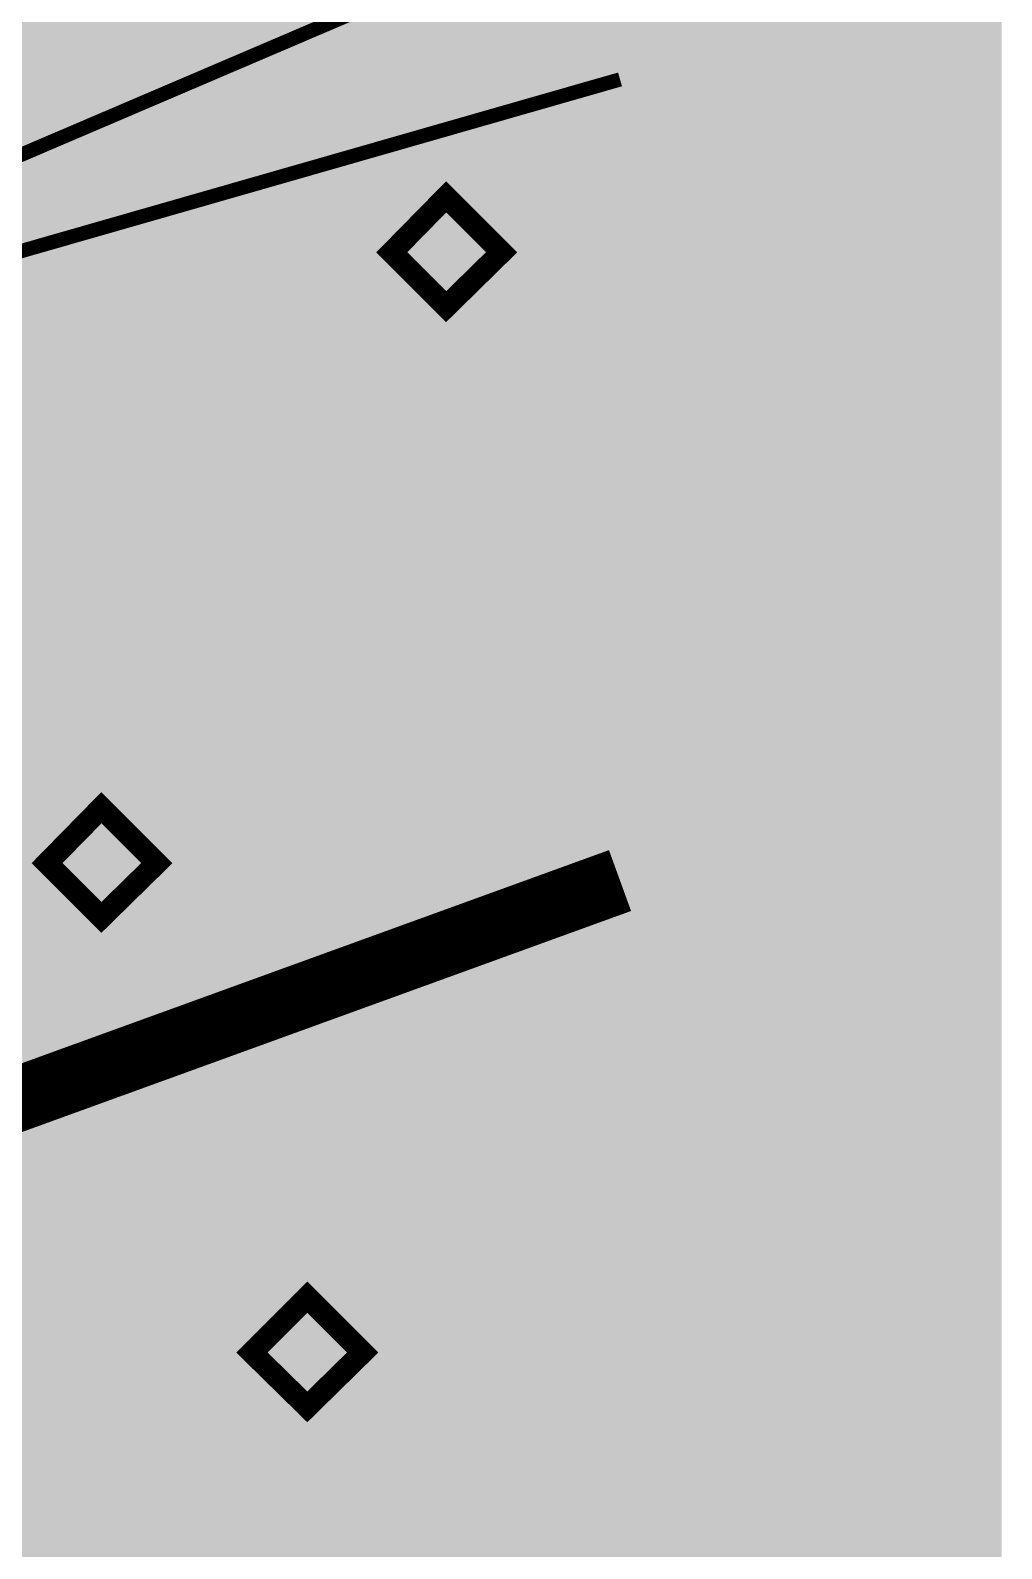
# Model space of a CAD drawing. Header units: millimetres. Extents: x 92 to 588, y 96 to 434.
# Drawn here: x 570.52 to 588.17, y 267.49 to 295.07 of the extents above; entities that cross this region are included whole.
import ezdxf

# ---------------------------------------------------------------- set-up
doc = ezdxf.new("R2010")
doc.units = ezdxf.units.MM
doc.layers.add('H', color=7, linetype='Continuous')
doc.layers.add('P', color=7, linetype='Continuous')

msp = doc.modelspace()

# ---------------------------------------------------------------- hatches: boundary and pattern name
at = {"layer": 'H', "linetype": 'Continuous'}
for points in [[(291.162, 223.903), (291.162, 433.788), (588.166, 433.788), (588.166, 223.903), (291.162, 223.903)], [(572.432, 291.883), (572.344, 291.883), (572.185, 291.901), (572.114, 291.936), (572.044, 291.971), (571.903, 292.059), (571.85, 292.112), (571.797, 292.183), (571.691, 292.377), (571.638, 292.483), (571.603, 292.606), (571.567, 292.906), (571.567, 293.065), (571.567, 293.223), (571.603, 293.541), (571.638, 293.682), (571.673, 293.806), (571.779, 294.035), (571.85, 294.141), (571.92, 294.247), (572.114, 294.388), (572.22, 294.458), (572.326, 294.511), (572.59, 294.564), (572.732, 294.564), (572.82, 294.564), (572.89, 294.546), (572.961, 294.546), (573.014, 294.529), (573.014, 294.194), (572.943, 294.229), (572.873, 294.247), (572.785, 294.264), (572.679, 294.264), (572.608, 294.264), (572.449, 294.229), (572.326, 294.176), (572.202, 294.105), (572.167, 294.053), (572.114, 293.982), (572.026, 293.858), (571.973, 293.7), (571.938, 293.506), (571.92, 293.4), (572.044, 293.223), (571.92, 293.153), (571.92, 293.118), (571.92, 293.082), (571.92, 293.047), (571.92, 292.994), (571.92, 292.853), (571.938, 292.641), (571.973, 292.553), (571.991, 292.483), (572.061, 292.359), (572.097, 292.306), (572.185, 292.236), (572.255, 292.2), (572.344, 292.165), (572.432, 292.165), (572.52, 292.165), (572.661, 292.218), (572.732, 292.271), (572.767, 292.306), (572.802, 292.342), (572.837, 292.447), (572.89, 292.606), (572.89, 292.747), (572.89, 292.835), (572.873, 292.959), (572.855, 293.029), (572.82, 293.082), (572.767, 293.171), (572.714, 293.206), (572.679, 293.241), (572.608, 293.276), (572.555, 293.276), (572.467, 293.294), (572.379, 293.294), (572.273, 293.294), (572.15, 293.259), (572.044, 293.223), (571.92, 293.4), (572.044, 293.488), (572.185, 293.541), (572.238, 293.559), (572.379, 293.576), (572.467, 293.576), (572.608, 293.576), (572.732, 293.559), (572.785, 293.541), (572.908, 293.47), (572.961, 293.435), (573.031, 293.365), (573.137, 293.241), (573.173, 293.153), (573.208, 293.065), (573.243, 292.871), (573.243, 292.677), (573.208, 292.483), (573.173, 292.394), (573.137, 292.324), (573.049, 292.183), (572.996, 292.112), (572.943, 292.059), (572.82, 291.971), (572.749, 291.936), (572.661, 291.918), (572.502, 291.883), (572.432, 291.883)], [(574.372, 291.883), (574.284, 291.883), (574.125, 291.901), (574.055, 291.936), (573.984, 291.971), (573.86, 292.059), (573.808, 292.112), (573.737, 292.183), (573.631, 292.377), (573.596, 292.483), (573.561, 292.606), (573.525, 292.906), (573.508, 293.065), (573.525, 293.223), (573.561, 293.541), (573.578, 293.682), (573.614, 293.806), (573.737, 294.035), (573.79, 294.141), (573.878, 294.247), (574.055, 294.388), (574.16, 294.458), (574.266, 294.511), (574.531, 294.564), (574.672, 294.564), (574.76, 294.564), (574.831, 294.546), (574.901, 294.546), (574.972, 294.529), (574.972, 294.194), (574.901, 294.229), (574.813, 294.247), (574.725, 294.264), (574.619, 294.264), (574.548, 294.264), (574.407, 294.229), (574.266, 294.176), (574.16, 294.105), (574.107, 294.053), (574.055, 293.982), (573.984, 293.858), (573.913, 293.7), (573.878, 293.506), (573.878, 293.4), (573.984, 293.223), (573.878, 293.153), (573.86, 293.118), (573.86, 293.082), (573.86, 292.853), (573.896, 292.641), (573.913, 292.553), (573.949, 292.483), (574.002, 292.359), (574.055, 292.306), (574.125, 292.236), (574.196, 292.2), (574.284, 292.165), (574.372, 292.165), (574.478, 292.165), (574.601, 292.218), (574.672, 292.271), (574.707, 292.306), (574.742, 292.342), (574.795, 292.447), (574.831, 292.606), (574.831, 292.747), (574.831, 292.835), (574.813, 292.959), (574.795, 293.029), (574.778, 293.082), (574.707, 293.171), (574.654, 293.206), (574.619, 293.241), (574.548, 293.276), (574.513, 293.276), (574.425, 293.294), (574.337, 293.294), (574.213, 293.294), (574.09, 293.259), (573.984, 293.223), (573.878, 293.4), (574.002, 293.488), (574.125, 293.541), (574.196, 293.559), (574.337, 293.576), (574.407, 293.576), (574.548, 293.576), (574.672, 293.559), (574.725, 293.541), (574.848, 293.47), (574.901, 293.435), (574.972, 293.365), (575.078, 293.241), (575.113, 293.153), (575.148, 293.065), (575.183, 292.871), (575.183, 292.765), (575.183, 292.677), (575.148, 292.483), (575.13, 292.394), (575.095, 292.324), (575.007, 292.183), (574.954, 292.112), (574.884, 292.059), (574.76, 291.971), (574.69, 291.936), (574.619, 291.918), (574.46, 291.883), (574.372, 291.883)], [(577.424, 291.883), (577.335, 291.883), (577.177, 291.901), (577.106, 291.936), (577.035, 291.971), (576.894, 292.059), (576.841, 292.112), (576.789, 292.183), (576.683, 292.377), (576.63, 292.483), (576.595, 292.606), (576.559, 292.906), (576.559, 293.223), (576.595, 293.541), (576.63, 293.682), (576.665, 293.806), (576.771, 294.035), (576.841, 294.141), (576.912, 294.247), (577.106, 294.388), (577.212, 294.458), (577.318, 294.511), (577.582, 294.564), (577.723, 294.564), (577.812, 294.564), (577.882, 294.546), (577.953, 294.546), (578.006, 294.529), (578.006, 294.194), (577.953, 294.229), (577.865, 294.247), (577.776, 294.264), (577.67, 294.264), (577.6, 294.264), (577.441, 294.229), (577.318, 294.176), (577.194, 294.105), (577.159, 294.053), (577.106, 293.982), (577.018, 293.858), (576.965, 293.7), (576.93, 293.506), (576.912, 293.4), (577.035, 293.223), (576.912, 293.153), (576.912, 293.118), (576.912, 293.082), (576.912, 293.047), (576.912, 292.994), (576.912, 292.853), (576.947, 292.641), (576.965, 292.553), (576.983, 292.483), (577.053, 292.359), (577.088, 292.306), (577.177, 292.236), (577.247, 292.2), (577.335, 292.165), (577.424, 292.165), (577.512, 292.165), (577.653, 292.218), (577.723, 292.271), (577.759, 292.306), (577.794, 292.342), (577.829, 292.447), (577.882, 292.606), (577.882, 292.747), (577.882, 292.835), (577.865, 292.959), (577.847, 293.029), (577.829, 293.082), (577.759, 293.171), (577.706, 293.206), (577.67, 293.241), (577.6, 293.276), (577.547, 293.276), (577.476, 293.294), (577.371, 293.294), (577.265, 293.294), (577.141, 293.259), (577.035, 293.223), (576.912, 293.4), (577.035, 293.488), (577.177, 293.541), (577.23, 293.559), (577.371, 293.576), (577.459, 293.576), (577.6, 293.576), (577.723, 293.559), (577.776, 293.541), (577.9, 293.47), (577.953, 293.435), (578.023, 293.365), (578.129, 293.241), (578.164, 293.153), (578.2, 293.065), (578.235, 292.871), (578.235, 292.765), (578.235, 292.677), (578.2, 292.483), (578.164, 292.394), (578.129, 292.324), (578.041, 292.183), (577.988, 292.112), (577.935, 292.059), (577.812, 291.971), (577.741, 291.936), (577.653, 291.918), (577.494, 291.883), (577.424, 291.883)], [(579.258, 291.883), (579.064, 291.883), (578.888, 291.918), (578.711, 291.971), (578.57, 292.024), (578.57, 292.394), (578.641, 292.359), (578.711, 292.324), (578.799, 292.289), (578.87, 292.253), (578.976, 292.218), (579.064, 292.2), (579.152, 292.183), (579.258, 292.183), (579.364, 292.183), (579.452, 292.218), (579.505, 292.236), (579.593, 292.289), (579.628, 292.342), (579.681, 292.412), (579.734, 292.518), (579.752, 292.624), (579.77, 292.747), (579.752, 292.818), (579.734, 292.941), (579.717, 292.977), (579.699, 293.029), (579.646, 293.1), (579.611, 293.118), (579.575, 293.153), (579.487, 293.206), (579.434, 293.223), (579.329, 293.241), (579.187, 293.241), (579.046, 293.241), (578.905, 293.223), (578.782, 293.206), (578.676, 293.188), (578.676, 294.511), (580.105, 294.511), (580.105, 294.211), (579.011, 294.211), (579.011, 293.523), (579.082, 293.523), (579.205, 293.541), (579.258, 293.541), (579.434, 293.541), (579.593, 293.506), (579.646, 293.488), (579.787, 293.418), (579.84, 293.382), (579.911, 293.329), (580.016, 293.206), (580.052, 293.135), (580.069, 293.065), (580.105, 292.871), (580.122, 292.747), (580.105, 292.659), (580.087, 292.483), (580.052, 292.412), (580.016, 292.324), (579.946, 292.183), (579.893, 292.13), (579.822, 292.077), (579.699, 291.989), (579.611, 291.936), (579.54, 291.918), (579.346, 291.883), (579.258, 291.883)], [(575.642, 291.936), (575.642, 292.43), (576.065, 292.43), (576.065, 291.936), (575.642, 291.936)], [(578.076, 290.048), (577.088, 291.036), (578.076, 292.042), (579.082, 291.036), (578.076, 290.048)], [(569.909, 285.251), (569.839, 285.251), (569.768, 285.268), (569.698, 285.286), (569.698, 285.621), (569.768, 285.586), (569.839, 285.568), (569.945, 285.551), (570.033, 285.551), (570.121, 285.551), (570.262, 285.568), (570.403, 285.639), (570.527, 285.709), (570.562, 285.762), (570.615, 285.833), (570.685, 285.956), (570.738, 286.115), (570.774, 286.309), (570.791, 286.415), (570.685, 286.591), (570.791, 286.662), (570.791, 286.768), (570.791, 286.821), (570.791, 286.944), (570.774, 287.156), (570.756, 287.244), (570.721, 287.332), (570.65, 287.456), (570.615, 287.508), (570.58, 287.544), (570.491, 287.597), (570.456, 287.614), (570.386, 287.65), (570.297, 287.65), (570.192, 287.65), (570.05, 287.597), (569.98, 287.526), (569.945, 287.491), (569.927, 287.456), (569.874, 287.367), (569.821, 287.191), (569.821, 287.05), (569.821, 286.979), (569.839, 286.838), (569.856, 286.785), (569.892, 286.732), (569.962, 286.644), (569.998, 286.609), (570.033, 286.574), (570.103, 286.538), (570.156, 286.538), (570.227, 286.521), (570.333, 286.521), (570.439, 286.521), (570.562, 286.556), (570.685, 286.591), (570.791, 286.415), (570.65, 286.327), (570.527, 286.274), (570.456, 286.256), (570.333, 286.238), (570.245, 286.221), (570.103, 286.238), (569.998, 286.256), (569.927, 286.274), (569.804, 286.344), (569.751, 286.38), (569.68, 286.433), (569.574, 286.574), (569.539, 286.644), (569.504, 286.732), (569.468, 286.926), (569.468, 287.138), (569.504, 287.314), (569.539, 287.403), (569.574, 287.491), (569.662, 287.632), (569.715, 287.685), (569.768, 287.738), (569.892, 287.826), (569.98, 287.861), (570.05, 287.897), (570.209, 287.932), (570.297, 287.932), (570.386, 287.932), (570.544, 287.897), (570.615, 287.879), (570.685, 287.844), (570.809, 287.755), (570.862, 287.703), (570.932, 287.632), (571.038, 287.438), (571.074, 287.332), (571.109, 287.209), (571.144, 286.909), (571.144, 286.75), (571.144, 286.591), (571.109, 286.274), (571.074, 286.133), (571.038, 285.992), (570.932, 285.762), (570.862, 285.656), (570.791, 285.568), (570.597, 285.409), (570.509, 285.357), (570.403, 285.304), (570.139, 285.251), (569.98, 285.251), (569.909, 285.251)], [(571.867, 285.251), (571.779, 285.251), (571.709, 285.268), (571.638, 285.286), (571.638, 285.621), (571.709, 285.586), (571.797, 285.568), (571.885, 285.551), (571.973, 285.551), (572.061, 285.551), (572.22, 285.568), (572.344, 285.639), (572.467, 285.709), (572.52, 285.762), (572.555, 285.833), (572.643, 285.956), (572.696, 286.115), (572.732, 286.309), (572.732, 286.415), (572.643, 286.591), (572.732, 286.662), (572.749, 286.732), (572.749, 286.768), (572.749, 286.821), (572.749, 286.944), (572.714, 287.156), (572.696, 287.244), (572.661, 287.332), (572.608, 287.456), (572.555, 287.508), (572.52, 287.544), (572.449, 287.597), (572.414, 287.614), (572.326, 287.65), (572.238, 287.65), (572.132, 287.65), (572.008, 287.597), (571.92, 287.526), (571.903, 287.491), (571.867, 287.456), (571.814, 287.367), (571.779, 287.191), (571.761, 287.05), (571.779, 286.979), (571.797, 286.838), (571.814, 286.785), (571.832, 286.732), (571.903, 286.644), (571.938, 286.609), (571.973, 286.574), (572.061, 286.538), (572.097, 286.538), (572.185, 286.521), (572.273, 286.521), (572.396, 286.521), (572.52, 286.556), (572.643, 286.591), (572.732, 286.415), (572.59, 286.327), (572.467, 286.274), (572.414, 286.256), (572.273, 286.238), (572.202, 286.221), (572.061, 286.238), (571.938, 286.256), (571.885, 286.274), (571.761, 286.344), (571.691, 286.38), (571.638, 286.433), (571.532, 286.574), (571.479, 286.644), (571.462, 286.732), (571.426, 286.926), (571.409, 287.032), (571.426, 287.138), (571.444, 287.314), (571.479, 287.403), (571.515, 287.491), (571.603, 287.632), (571.656, 287.685), (571.709, 287.738), (571.85, 287.826), (571.92, 287.861), (572.008, 287.897), (572.15, 287.932), (572.238, 287.932), (572.326, 287.932), (572.485, 287.897), (572.555, 287.879), (572.626, 287.844), (572.749, 287.755), (572.82, 287.703), (572.873, 287.632), (572.979, 287.438), (573.014, 287.332), (573.049, 287.209), (573.084, 286.909), (573.084, 286.591), (573.049, 286.274), (573.014, 286.133), (572.979, 285.992), (572.873, 285.762), (572.802, 285.656), (572.732, 285.568), (572.555, 285.409), (572.449, 285.357), (572.344, 285.304), (572.079, 285.251), (571.938, 285.251), (571.867, 285.251)], [(572.82, 280.788), (572.732, 280.788), (572.573, 280.823), (572.502, 280.841), (572.432, 280.876), (572.308, 280.964), (572.255, 281.017), (572.185, 281.088), (572.079, 281.282), (572.044, 281.388), (572.008, 281.511), (571.973, 281.811), (571.973, 281.97), (571.973, 282.146), (572.008, 282.446), (572.044, 282.587), (572.079, 282.711), (572.185, 282.958), (572.255, 283.063), (572.326, 283.152), (572.502, 283.31), (572.608, 283.363), (572.732, 283.416), (572.979, 283.469), (573.137, 283.469), (573.208, 283.469), (573.296, 283.469), (573.367, 283.452), (573.42, 283.434), (573.42, 283.099), (573.349, 283.134), (573.278, 283.152), (573.173, 283.169), (573.084, 283.169), (572.996, 283.169), (572.855, 283.152), (572.732, 283.081), (572.608, 283.011), (572.555, 282.958), (572.52, 282.905), (572.432, 282.764), (572.379, 282.605), (572.344, 282.411), (572.326, 282.305), (572.432, 282.129), (572.326, 282.058), (572.326, 282.023), (572.326, 281.988), (572.326, 281.952), (572.326, 281.899), (572.326, 281.776), (572.344, 281.547), (572.379, 281.458), (572.396, 281.388), (572.467, 281.264), (572.502, 281.211), (572.573, 281.141), (572.661, 281.106), (572.732, 281.07), (572.82, 281.07), (572.926, 281.07), (573.049, 281.123), (573.137, 281.176), (573.173, 281.211), (573.19, 281.264), (573.243, 281.353), (573.296, 281.529), (573.296, 281.67), (573.296, 281.741), (573.278, 281.882), (573.261, 281.935), (573.225, 281.988), (573.155, 282.076), (573.12, 282.111), (573.084, 282.146), (573.014, 282.182), (572.961, 282.182), (572.873, 282.199), (572.785, 282.199), (572.661, 282.199), (572.555, 282.164), (572.432, 282.129), (572.326, 282.305), (572.449, 282.393), (572.573, 282.446), (572.643, 282.464), (572.785, 282.481), (572.855, 282.481), (573.014, 282.481), (573.137, 282.464), (573.19, 282.446), (573.296, 282.376), (573.367, 282.34), (573.437, 282.287), (573.543, 282.146), (573.578, 282.058), (573.614, 281.988), (573.649, 281.793), (573.649, 281.582), (573.614, 281.388), (573.578, 281.317), (573.543, 281.229), (573.455, 281.088), (573.402, 281.035), (573.349, 280.964), (573.208, 280.876), (573.137, 280.841), (573.067, 280.823), (572.908, 280.788), (572.82, 280.788)], [(574.637, 280.788), (574.46, 280.806), (574.39, 280.841), (574.319, 280.876), (574.178, 280.947), (574.125, 281), (574.072, 281.053), (573.984, 281.176), (573.949, 281.247), (573.931, 281.317), (573.896, 281.476), (573.896, 281.547), (573.896, 281.652), (573.966, 281.846), (574.002, 281.935), (574.072, 282.023), (574.231, 282.164), (574.337, 282.217), (574.478, 282.076), (574.372, 281.97), (574.319, 281.899), (574.284, 281.829), (574.249, 281.67), (574.249, 281.582), (574.249, 281.458), (574.319, 281.264), (574.39, 281.194), (574.46, 281.123), (574.637, 281.053), (574.742, 281.035), (574.848, 281.035), (575.025, 281.106), (575.095, 281.176), (575.148, 281.247), (575.219, 281.423), (575.219, 281.529), (575.219, 281.599), (575.183, 281.723), (575.166, 281.776), (575.13, 281.829), (575.007, 281.917), (574.919, 281.97), (574.848, 282.005), (574.76, 282.04), (574.654, 282.076), (574.548, 282.129), (574.478, 282.076), (574.337, 282.217), (574.249, 282.287), (574.107, 282.411), (574.055, 282.464), (574.002, 282.534), (573.966, 282.711), (573.966, 282.799), (573.966, 282.869), (573.984, 283.011), (574.037, 283.134), (574.125, 283.24), (574.178, 283.293), (574.231, 283.328), (574.354, 283.399), (574.495, 283.452), (574.654, 283.487), (574.742, 283.487), (574.831, 283.487), (574.989, 283.452), (575.13, 283.416), (575.254, 283.346), (575.36, 283.258), (575.43, 283.152), (575.483, 283.028), (575.519, 282.887), (575.519, 282.817), (575.519, 282.746), (575.466, 282.57), (575.413, 282.481), (575.36, 282.393), (575.219, 282.27), (575.13, 282.217), (574.989, 282.358), (575.095, 282.481), (575.13, 282.534), (575.148, 282.605), (575.166, 282.746), (575.183, 282.817), (575.166, 282.905), (575.113, 283.046), (575.06, 283.116), (575.025, 283.134), (574.954, 283.187), (574.831, 283.222), (574.742, 283.222), (574.654, 283.222), (574.495, 283.169), (574.425, 283.116), (574.407, 283.099), (574.354, 283.028), (574.319, 282.922), (574.301, 282.834), (574.301, 282.781), (574.337, 282.675), (574.372, 282.623), (574.407, 282.587), (574.495, 282.499), (574.548, 282.464), (574.619, 282.428), (574.725, 282.376), (574.831, 282.34), (574.919, 282.305), (574.989, 282.358), (575.13, 282.217), (575.236, 282.146), (575.395, 282.023), (575.466, 281.952), (575.519, 281.864), (575.571, 281.67), (575.589, 281.564), (575.571, 281.476), (575.554, 281.317), (575.483, 281.194), (575.395, 281.053), (575.342, 281), (575.272, 280.947), (575.148, 280.859), (574.989, 280.806), (574.831, 280.788), (574.637, 280.788)], [(577, 280.841), (577, 281.194), (577.177, 281.37), (577.335, 281.511), (577.476, 281.67), (577.635, 281.829), (577.759, 281.988), (577.97, 282.234), (578.023, 282.34), (578.076, 282.446), (578.129, 282.64), (578.129, 282.746), (578.129, 282.852), (578.111, 282.94), (578.094, 282.975), (578.041, 283.046), (578.006, 283.063), (577.953, 283.116), (577.865, 283.152), (577.794, 283.169), (577.688, 283.169), (577.6, 283.169), (577.512, 283.152), (577.424, 283.134), (577.335, 283.099), (577.247, 283.063), (577.194, 283.028), (577.124, 282.975), (577.071, 282.958), (577.053, 283.328), (577.177, 283.381), (577.353, 283.434), (577.459, 283.452), (577.635, 283.469), (577.723, 283.469), (577.812, 283.469), (577.97, 283.452), (578.111, 283.399), (578.235, 283.328), (578.288, 283.293), (578.341, 283.24), (578.411, 283.116), (578.464, 282.993), (578.482, 282.852), (578.5, 282.764), (578.482, 282.623), (578.464, 282.481), (578.411, 282.358), (578.358, 282.252), (578.288, 282.129), (578.2, 282.023), (578.111, 281.917), (578.006, 281.811), (577.847, 281.635), (577.653, 281.441), (577.459, 281.264), (577.335, 281.141), (578.605, 281.141), (578.605, 280.841), (577, 280.841)], [(578.958, 280.841), (578.958, 281.194), (579.117, 281.37), (579.276, 281.511), (579.434, 281.67), (579.575, 281.829), (579.717, 281.988), (579.911, 282.234), (579.981, 282.34), (580.034, 282.446), (580.087, 282.64), (580.087, 282.746), (580.087, 282.852), (580.052, 282.94), (580.034, 282.975), (579.981, 283.046), (579.964, 283.063), (579.893, 283.116), (579.822, 283.152), (579.734, 283.169), (579.646, 283.169), (579.54, 283.169), (579.452, 283.152), (579.364, 283.134), (579.276, 283.099), (579.205, 283.063), (579.135, 283.028), (579.064, 282.975), (579.029, 282.958), (579.011, 283.328), (579.135, 283.381), (579.311, 283.434), (579.399, 283.452), (579.575, 283.469), (579.664, 283.469), (579.752, 283.469), (579.911, 283.452), (580.052, 283.399), (580.175, 283.328), (580.228, 283.293), (580.281, 283.24), (580.352, 283.116), (580.405, 282.993), (580.44, 282.852), (580.44, 282.764), (580.44, 282.623), (580.405, 282.481), (580.369, 282.358), (580.299, 282.252), (580.228, 282.129), (580.158, 282.023), (580.052, 281.917), (579.964, 281.811), (579.787, 281.635), (579.593, 281.441), (579.417, 281.264), (579.276, 281.141), (580.546, 281.141), (580.546, 280.841), (578.958, 280.841)], [(576.048, 280.841), (576.048, 281.335), (576.453, 281.335), (576.453, 280.841), (576.048, 280.841)], [(571.814, 278.954), (570.827, 279.941), (571.814, 280.947), (572.82, 279.941), (571.814, 278.954)], [(571.409, 275.055), (571.232, 275.073), (571.162, 275.108), (571.074, 275.144), (570.95, 275.214), (570.897, 275.267), (570.844, 275.32), (570.756, 275.443), (570.703, 275.585), (570.668, 275.743), (570.668, 275.814), (570.668, 275.92), (570.721, 276.114), (570.774, 276.202), (570.844, 276.29), (571.003, 276.431), (571.109, 276.484), (571.25, 276.361), (571.126, 276.237), (571.091, 276.167), (571.056, 276.096), (571.021, 275.937), (571.021, 275.849), (571.021, 275.743), (571.091, 275.549), (571.162, 275.461), (571.232, 275.391), (571.409, 275.32), (571.515, 275.302), (571.62, 275.32), (571.797, 275.373), (571.867, 275.443), (571.92, 275.514), (571.991, 275.69), (571.991, 275.796), (571.991, 275.867), (571.955, 276.008), (571.938, 276.043), (571.903, 276.096), (571.779, 276.184), (571.691, 276.237), (571.62, 276.273), (571.532, 276.308), (571.426, 276.361), (571.32, 276.396), (571.25, 276.361), (571.109, 276.484), (571.021, 276.555), (570.88, 276.678), (570.827, 276.749), (570.774, 276.819), (570.738, 276.978), (570.721, 277.066), (570.738, 277.137), (570.756, 277.278), (570.809, 277.401), (570.897, 277.507), (570.95, 277.56), (571.003, 277.613), (571.126, 277.684), (571.268, 277.719), (571.426, 277.754), (571.603, 277.754), (571.761, 277.719), (571.903, 277.684), (572.026, 277.613), (572.132, 277.525), (572.202, 277.419), (572.255, 277.296), (572.291, 277.172), (572.291, 277.102), (572.273, 277.013), (572.238, 276.837), (572.185, 276.749), (572.132, 276.661), (571.991, 276.537), (571.885, 276.484), (571.761, 276.625), (571.867, 276.749), (571.885, 276.819), (571.92, 276.872), (571.938, 277.013), (571.938, 277.084), (571.938, 277.172), (571.885, 277.313), (571.832, 277.384), (571.797, 277.401), (571.726, 277.454), (571.603, 277.49), (571.515, 277.49), (571.409, 277.49), (571.268, 277.437), (571.197, 277.401), (571.162, 277.366), (571.126, 277.313), (571.074, 277.19), (571.074, 277.119), (571.074, 277.049), (571.109, 276.943), (571.144, 276.89), (571.179, 276.855), (571.268, 276.766), (571.32, 276.731), (571.391, 276.696), (571.479, 276.661), (571.585, 276.608), (571.691, 276.572), (571.761, 276.625), (571.885, 276.484), (572.008, 276.414), (572.167, 276.29), (572.238, 276.22), (572.291, 276.131), (572.344, 275.937), (572.344, 275.832), (572.344, 275.743), (572.308, 275.602), (572.255, 275.461), (572.167, 275.338), (572.114, 275.267), (572.044, 275.214), (571.92, 275.144), (571.761, 275.073), (571.603, 275.055), (571.409, 275.055)], [(573.913, 275.108), (575.095, 277.384), (573.755, 277.384), (573.755, 277.701), (575.395, 277.701), (575.395, 277.313), (574.284, 275.108), (573.913, 275.108)], [(576.736, 275.108), (576.736, 275.99), (576.736, 276.273), (576.736, 277.278), (575.871, 276.273), (576.736, 276.273), (576.736, 275.99), (575.607, 275.99), (575.607, 276.361), (576.753, 277.701), (577.071, 277.701), (577.071, 276.273), (577.388, 276.273), (577.388, 275.99), (577.071, 275.99), (577.071, 275.108), (576.736, 275.108)], [(572.82, 275.108), (572.82, 275.602), (573.225, 275.602), (573.225, 275.108), (572.82, 275.108)], [(575.554, 270.064), (574.548, 271.051), (575.554, 272.057), (576.559, 271.051), (575.554, 270.064)], [(571.991, 267.629), (573.173, 269.905), (571.832, 269.905), (571.832, 270.205), (573.472, 270.205), (573.472, 269.834), (572.361, 267.629), (571.991, 267.629)], [(573.931, 267.629), (575.113, 269.905), (573.772, 269.905), (573.772, 270.205), (575.413, 270.205), (575.413, 269.834), (574.301, 267.629), (573.931, 267.629)], [(570.897, 267.629), (570.897, 268.123), (571.303, 268.123), (571.303, 267.629), (570.897, 267.629)]]:
    msp.add_hatch(color=7, dxfattribs=at).paths.add_polyline_path(points)

# ---------------------------------------------------------------- linework, layer by layer
at = {"layer": 'P', "color": 7}
for points, const_width in [([(361.1, 426.768), (364.875, 419.165), (457.938, 234.874), (581.234, 279.624)], 1.176), ([(361.1, 426.768), (364.875, 419.165), (457.938, 234.874), (581.234, 279.624)], 0.26), ([(361.1, 426.768), (364.875, 419.165), (457.938, 234.874), (581.234, 279.624)], 0.26), ([(581.234, 297.457), (565.429, 290.701), (533.485, 290.348), (498.278, 294.74), (485.878, 298.445), (471.22, 303.93), (451.57, 314.126)], 0.26), ([(448.642, 303.401), (505.898, 288.214), (560.561, 288.249), (581.234, 294.176)], 0.26), ([(577.088, 291.036), (578.076, 290.048), (579.082, 291.036), (578.076, 292.042), (577.088, 291.036), (577.088, 291.036)], 0.4), ([(570.827, 279.941), (571.814, 278.954), (572.82, 279.941), (571.814, 280.947), (570.827, 279.941), (570.827, 279.941)], 0.4), ([(574.548, 271.051), (575.554, 270.064), (576.559, 271.051), (575.554, 272.057), (574.548, 271.051), (574.548, 271.051)], 0.4)]:
    msp.add_lwpolyline(points, dxfattribs=dict(at, const_width=const_width))

doc.saveas('drawing.dxf')
